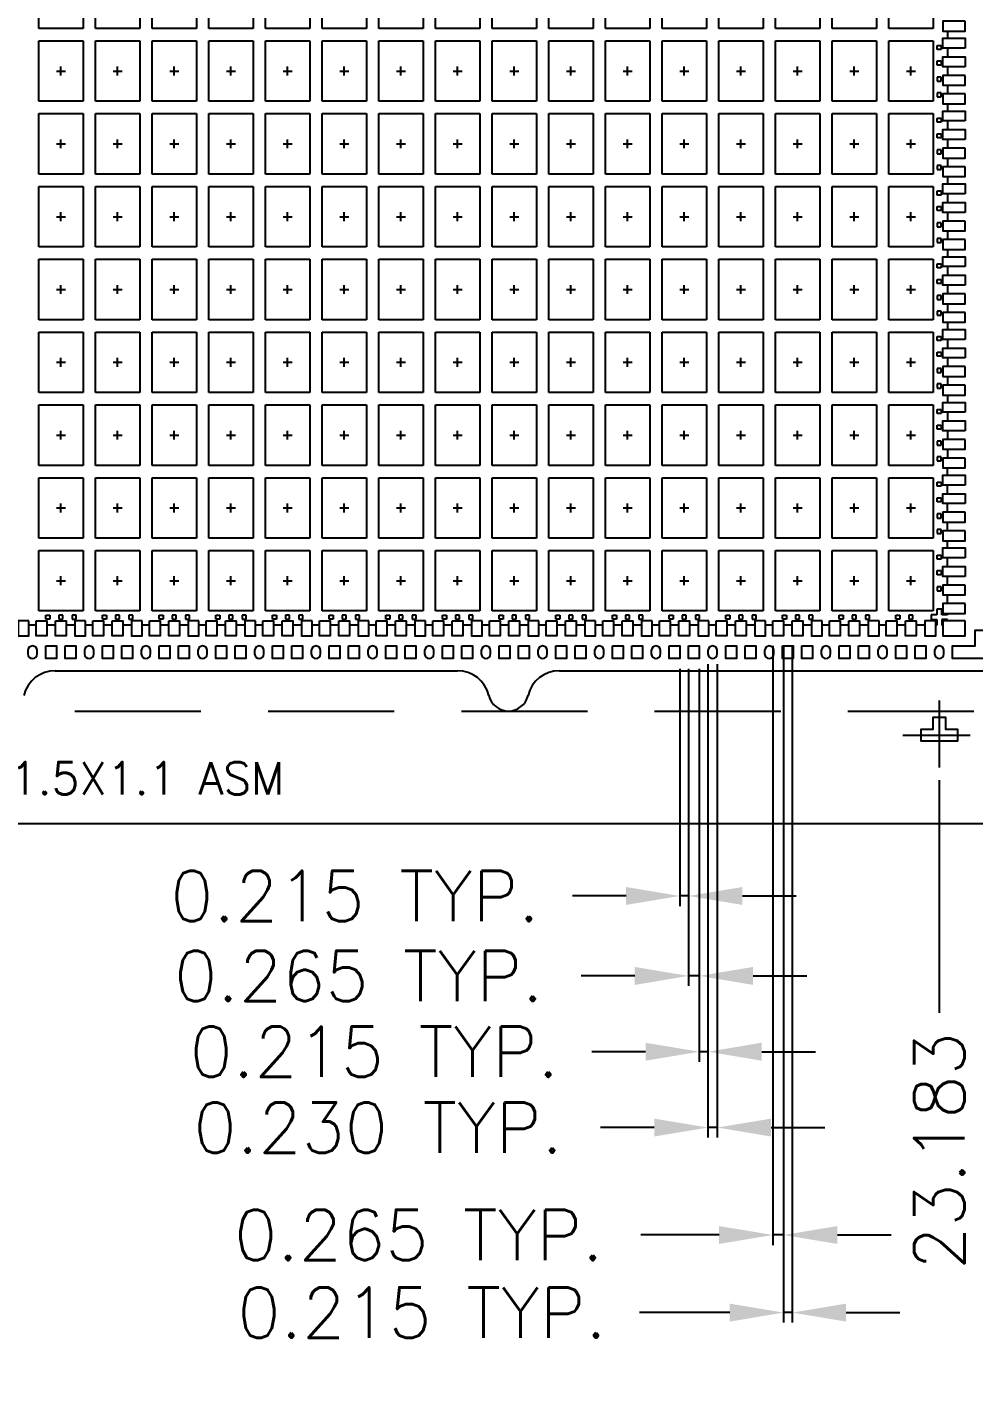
# Model space of a CAD drawing. Header units: millimetres. Extents: x 403.52 to 411.99, y 129.21 to 134.71.
# Drawn here: x 406.522 to 407.93, y 129.207 to 131.231 of the extents above; entities that cross this region are included whole.
import ezdxf

# ---------------------------------------------------------------- set-up
doc = ezdxf.new("R2010")
doc.units = ezdxf.units.MM
doc.header["$LTSCALE"] = 0.5
doc.header["$PDMODE"] = 98
doc.linetypes.add('CENTER', pattern=[50.8, 31.75, -6.35, 6.35, -6.35])
doc.linetypes.add('HIDDEN', pattern=[0.375, 0.25, -0.125])
for name, color, linetype in [('1', 7, 'Continuous'), ('1D', 4, 'Continuous'), ('BTM', 7, 'HIDDEN'), ('CEN', 2, 'CENTER'), ('DIM', 3, 'Continuous'), ('PKG', 1, 'CENTER')]:
    doc.layers.add(name, color=color, linetype=linetype)
doc.styles.add('ROMANS', font='romans.shx', dxfattribs={"bigfont": 'AllInOneBig.shx'})
doc.styles.add('SIMPLEX', font='simplex.shx', dxfattribs={"bigfont": 'AllInOneBig.shx'})
doc.dimstyles.new('Standard2', dxfattribs={"dimtxt": 0.075, "dimasz": 0.08, "dimexe": 0.015, "dimexo": 0.015, "dimgap": 0.027, "dimtad": 1, "dimdec": 3, "dimlfac": 16.666667, "dimrnd": 0.0005, "dimzin": 1, "dimtxsty": 'SIMPLEX', "dimcen": 0.1905, "dimclrd": 256, "dimclre": 256, "dimclrt": 256, "dimazin": 3, "dimtp": 0.03, "dimtm": 0.05, "dimtfac": 0.8, "dimtdec": 3, "dimtmove": 0, "dimatfit": 3, "dimfxl": 0.05, "dimtzin": 4, "dimlwd": -1, "dimlwe": -1})

# ---------------------------------------------------------------- blocks, each defined once
blk = doc.blocks.new('*D44')
at = {"layer": 'Defpoints', "color": 0, "ltscale": 0.1, "transparency": 16777216}
for p in [(406.488, 131.9238), (408.1138, 130.1958), (408.8868, 130.1615)]:
    blk.add_point(p, dxfattribs=at)
at = {"layer": 'DIM', "ltscale": 0.1, "transparency": 16777216}
for p, q in [((408.1288, 130.1958), (408.5668, 130.1958)), ((408.5668, 130.1958), (408.7268, 130.1615)), ((408.7268, 130.1615), (408.8868, 130.1615))]:
    blk.add_line(p, q, dxfattribs=at)
at = {"layer": 'DIM', "ltscale": 0.1, "transparency": 16777216, "insert": (409.0995, 130.1615), "char_height": 0.075, "attachment_point": 5, "style": 'SIMPLEX'}
blk.add_mtext('\\A1;28.800', dxfattribs=at)
blk = doc.blocks.new('*D45')
at = {"layer": 'Defpoints', "color": 0, "ltscale": 0.1, "transparency": 16777216}
for p in [(406.488, 131.9238), (408.2338, 130.1658), (408.8868, 129.958)]:
    blk.add_point(p, dxfattribs=at)
at = {"layer": 'DIM', "ltscale": 0.1, "transparency": 16777216}
for p, q in [((408.2488, 130.1658), (408.5668, 130.1658)), ((408.5668, 130.1658), (408.7268, 129.958)), ((408.7268, 129.958), (408.8868, 129.958))]:
    blk.add_line(p, q, dxfattribs=at)
at = {"layer": 'DIM', "ltscale": 0.1, "transparency": 16777216, "insert": (409.0995, 129.958), "char_height": 0.075, "attachment_point": 5, "style": 'SIMPLEX'}
blk.add_mtext('\\A1;29.300', dxfattribs=at)
blk = doc.blocks.new('*D46')
at = {"layer": 'Defpoints', "color": 0, "ltscale": 0.1, "transparency": 16777216}
for p in [(406.488, 131.9238), (408.1078, 130.0458), (408.8868, 129.8452)]:
    blk.add_point(p, dxfattribs=at)
at = {"layer": 'DIM', "ltscale": 0.1, "transparency": 16777216}
for p, q in [((408.1228, 130.0458), (408.5668, 130.0458)), ((408.5668, 130.0458), (408.7268, 129.8452)), ((408.7268, 129.8452), (408.8868, 129.8452))]:
    blk.add_line(p, q, dxfattribs=at)
at = {"layer": 'DIM', "ltscale": 0.1, "transparency": 16777216, "insert": (409.0924, 129.8452), "char_height": 0.075, "attachment_point": 5, "style": 'SIMPLEX'}
blk.add_mtext('\\A1;31.300', dxfattribs=at)
blk = doc.blocks.new('*D15')
at = {"layer": 'Defpoints', "color": 0, "ltscale": 0.1, "transparency": 16777216}
for p in [(406.488, 131.9238), (408.1138, 130.1958), (408.2263, 129.7649)]:
    blk.add_point(p, dxfattribs=at)
at = {"layer": 'DIM', "ltscale": 0.1, "transparency": 16777216}
for p, q in [((408.1138, 130.1808), (408.1138, 130.0358)), ((408.1138, 130.0358), (408.2263, 129.9249)), ((408.2263, 129.9249), (408.2263, 129.7649))]:
    blk.add_line(p, q, dxfattribs=at)
at = {"layer": 'DIM', "ltscale": 0.1, "transparency": 16777216, "insert": (408.2263, 129.5521), "char_height": 0.075, "attachment_point": 5, "rotation": 90, "style": 'SIMPLEX'}
blk.add_mtext('\\A1;27.097', dxfattribs=at)
blk = doc.blocks.new('*D67')
at = {"layer": 'Defpoints', "color": 0, "ltscale": 0.1, "transparency": 16777216}
for p in [(406.488, 131.9238), (408.0838, 131.2908), (408.0077, 129.7649)]:
    blk.add_point(p, dxfattribs=at)
at = {"layer": 'DIM', "ltscale": 0.1, "transparency": 16777216}
for p, q in [((408.0838, 131.2758), (408.0838, 130.0849)), ((408.0838, 130.0849), (408.0077, 129.9249)), ((408.0077, 129.9249), (408.0077, 129.7649))]:
    blk.add_line(p, q, dxfattribs=at)
at = {"layer": 'DIM', "ltscale": 0.1, "transparency": 16777216, "insert": (408.0077, 129.5521), "char_height": 0.075, "attachment_point": 5, "rotation": 90, "style": 'SIMPLEX'}
blk.add_mtext('\\A1;26.597', dxfattribs=at)
blk = doc.blocks.new('*D16')
at = {"layer": 'Defpoints', "color": 0, "ltscale": 0.1, "transparency": 16777216}
for p in [(407.6473, 130.3256), (407.6602, 130.3256), (407.6602, 129.319)]:
    blk.add_point(p, dxfattribs=at)
at = {"layer": 'DIM', "ltscale": 0.1, "transparency": 16777216}
for p, q in [((407.6473, 130.3106), (407.6473, 129.304)), ((407.6602, 130.3106), (407.6602, 129.304)), ((407.5673, 129.319), (407.433, 129.319)), ((407.6602, 129.319), (407.6473, 129.319)), ((407.7402, 129.319), (407.8202, 129.319))]:
    blk.add_line(p, q, dxfattribs=at)
for points in [[(407.5673, 129.3323), (407.5673, 129.3056), (407.6473, 129.319)], [(407.7402, 129.3323), (407.7402, 129.3056), (407.6602, 129.319)]]:
    blk.add_solid(points, dxfattribs=at)
at = {"layer": 'DIM', "ltscale": 0.1, "transparency": 16777216, "insert": (407.1095, 129.319), "char_height": 0.075, "attachment_point": 5, "style": 'SIMPLEX'}
blk.add_mtext('\\A1;0.215 TYP.', dxfattribs=at)
blk = doc.blocks.new('*D17')
at = {"layer": 'Defpoints', "color": 0, "ltscale": 0.1, "transparency": 16777216}
for p in [(407.6314, 130.3256), (407.6473, 130.3256), (407.6473, 129.4344)]:
    blk.add_point(p, dxfattribs=at)
at = {"layer": 'DIM', "ltscale": 0.1, "transparency": 16777216}
for p, q in [((407.6314, 130.3106), (407.6314, 129.4194)), ((407.6473, 130.3106), (407.6473, 129.4194)), ((407.5514, 129.4344), (407.4351, 129.4344)), ((407.6473, 129.4344), (407.6314, 129.4344)), ((407.7273, 129.4344), (407.8073, 129.4344))]:
    blk.add_line(p, q, dxfattribs=at)
for points in [[(407.5514, 129.4477), (407.5514, 129.4211), (407.6314, 129.4344)], [(407.7273, 129.4477), (407.7273, 129.4211), (407.6473, 129.4344)]]:
    blk.add_solid(points, dxfattribs=at)
at = {"layer": 'DIM', "ltscale": 0.1, "transparency": 16777216, "insert": (407.1046, 129.4344), "char_height": 0.075, "attachment_point": 5, "style": 'SIMPLEX'}
blk.add_mtext('\\A1;0.265 TYP.', dxfattribs=at)
blk = doc.blocks.new('*D76')
at = {"layer": 'Defpoints', "color": 0, "ltscale": 0.1, "transparency": 16777216}
for p in [(406.488, 131.9238), (408.1621, 130.3535), (408.8868, 130.3535)]:
    blk.add_point(p, dxfattribs=at)
at = {"layer": 'DIM', "ltscale": 0.1, "transparency": 16777216}
for p, q in [((408.1771, 130.3535), (408.5668, 130.3535)), ((408.5668, 130.3535), (408.7268, 130.3535)), ((408.7268, 130.3535), (408.8868, 130.3535))]:
    blk.add_line(p, q, dxfattribs=at)
at = {"layer": 'DIM', "ltscale": 0.1, "transparency": 16777216, "insert": (409.0924, 130.3535), "char_height": 0.075, "attachment_point": 5, "style": 'SIMPLEX'}
blk.add_mtext('\\A1;26.173', dxfattribs=at)
blk = doc.blocks.new('*D77')
at = {"layer": 'Defpoints', "color": 0, "ltscale": 0.1, "transparency": 16777216}
for p in [(406.488, 131.9238), (407.933, 130.1778), (408.8868, 130.0581)]:
    blk.add_point(p, dxfattribs=at)
at = {"layer": 'DIM', "ltscale": 0.1, "transparency": 16777216}
for p, q in [((407.948, 130.1778), (408.5668, 130.1778)), ((408.5668, 130.1778), (408.7268, 130.0581)), ((408.7268, 130.0581), (408.8868, 130.0581))]:
    blk.add_line(p, q, dxfattribs=at)
at = {"layer": 'DIM', "ltscale": 0.1, "transparency": 16777216, "insert": (409.0924, 130.0581), "char_height": 0.075, "attachment_point": 5, "style": 'SIMPLEX'}
blk.add_mtext('\\A1;29.100', dxfattribs=at)
blk = doc.blocks.new('*D78')
at = {"layer": 'Defpoints', "color": 0, "ltscale": 0.1, "transparency": 16777216}
for p in [(406.488, 131.9238), (408.108, 130.3017), (408.108, 129.7649)]:
    blk.add_point(p, dxfattribs=at)
at = {"layer": 'DIM', "ltscale": 0.1, "transparency": 16777216}
blk.add_line((408.108, 130.2867), (408.108, 129.7649), dxfattribs=at)
at = {"layer": 'DIM', "ltscale": 0.1, "transparency": 16777216, "insert": (408.108, 129.5521), "char_height": 0.075, "attachment_point": 5, "rotation": 90, "style": 'SIMPLEX'}
blk.add_mtext('\\A1;27.000', dxfattribs=at)
blk = doc.blocks.new('*D79')
at = {"layer": 'Defpoints', "color": 0, "ltscale": 0.1, "transparency": 16777216}
for p in [(406.488, 131.9238), (407.8789, 130.1261), (407.8789, 129.7649)]:
    blk.add_point(p, dxfattribs=at)
at = {"layer": 'DIM', "ltscale": 0.1, "transparency": 16777216}
blk.add_line((407.8789, 130.1111), (407.8789, 129.7649), dxfattribs=at)
at = {"layer": 'DIM', "ltscale": 0.1, "transparency": 16777216, "insert": (407.8789, 129.5593), "char_height": 0.075, "attachment_point": 5, "rotation": 90, "style": 'SIMPLEX'}
blk.add_mtext('\\A1;23.183', dxfattribs=at)
blk = doc.blocks.new('*D93')
at = {"layer": 'Defpoints', "color": 0, "ltscale": 0.1, "transparency": 16777216}
for p in [(407.5348, 130.2984), (407.5486, 130.2984), (407.5348, 129.5942)]:
    blk.add_point(p, dxfattribs=at)
at = {"layer": 'DIM', "ltscale": 0.1, "transparency": 16777216}
for p, q in [((407.5348, 130.2834), (407.5348, 129.5792)), ((407.5486, 130.2834), (407.5486, 129.5792)), ((407.4548, 129.5942), (407.3748, 129.5942)), ((407.5486, 129.5942), (407.5348, 129.5942)), ((407.6286, 129.5942), (407.7086, 129.5942))]:
    blk.add_line(p, q, dxfattribs=at)
for points in [[(407.4548, 129.6075), (407.4548, 129.5809), (407.5348, 129.5942)], [(407.6286, 129.6075), (407.6286, 129.5809), (407.5486, 129.5942)]]:
    blk.add_solid(points, dxfattribs=at)
at = {"layer": 'DIM', "ltscale": 0.1, "transparency": 16777216, "insert": (407.0443, 129.5942), "char_height": 0.075, "attachment_point": 5, "rotation": 360, "style": 'SIMPLEX'}
blk.add_mtext('\\A1;0.230 TYP.', dxfattribs=at)
blk = doc.blocks.new('*D94')
at = {"layer": 'Defpoints', "color": 0, "ltscale": 0.1, "transparency": 16777216}
for p in [(407.5348, 130.2984), (407.5219, 130.2918), (407.5219, 129.707)]:
    blk.add_point(p, dxfattribs=at)
at = {"layer": 'DIM', "ltscale": 0.1, "transparency": 16777216}
for p, q in [((407.5219, 130.2768), (407.5219, 129.692)), ((407.5348, 130.2834), (407.5348, 129.692)), ((407.4419, 129.707), (407.3619, 129.707)), ((407.5348, 129.707), (407.5219, 129.707)), ((407.6148, 129.707), (407.6948, 129.707))]:
    blk.add_line(p, q, dxfattribs=at)
for points in [[(407.4419, 129.7204), (407.4419, 129.6937), (407.5219, 129.707)], [(407.6148, 129.7204), (407.6148, 129.6937), (407.5348, 129.707)]]:
    blk.add_solid(points, dxfattribs=at)
at = {"layer": 'DIM', "ltscale": 0.1, "transparency": 16777216, "insert": (407.0385, 129.707), "char_height": 0.075, "attachment_point": 5, "rotation": 360, "style": 'SIMPLEX'}
blk.add_mtext('\\A1;0.215 TYP.', dxfattribs=at)
blk = doc.blocks.new('*D95')
at = {"layer": 'Defpoints', "color": 0, "ltscale": 0.1, "transparency": 16777216}
for p in [(407.506, 130.2918), (407.5219, 130.2918), (407.506, 129.8198)]:
    blk.add_point(p, dxfattribs=at)
at = {"layer": 'DIM', "ltscale": 0.1, "transparency": 16777216}
for p, q in [((407.506, 130.2768), (407.506, 129.8048)), ((407.5219, 130.2768), (407.5219, 129.8048)), ((407.426, 129.8198), (407.346, 129.8198)), ((407.5219, 129.8198), (407.506, 129.8198)), ((407.6019, 129.8198), (407.6819, 129.8198))]:
    blk.add_line(p, q, dxfattribs=at)
for points in [[(407.426, 129.8331), (407.426, 129.8064), (407.506, 129.8198)], [(407.6019, 129.8331), (407.6019, 129.8064), (407.5219, 129.8198)]]:
    blk.add_solid(points, dxfattribs=at)
at = {"layer": 'DIM', "ltscale": 0.1, "transparency": 16777216, "insert": (407.0155, 129.8198), "char_height": 0.075, "attachment_point": 5, "rotation": 360, "style": 'SIMPLEX'}
blk.add_mtext('\\A1;0.265 TYP.', dxfattribs=at)
blk = doc.blocks.new('*U146')
at = {"layer": 'CEN', "ltscale": 0.01}
for p, q in [((-0.0066, 0), (0.0066, 0)), ((0, -0.0066), (0, 0.0066))]:
    blk.add_line(p, q, dxfattribs=at)
at = {"layer": 'PKG', "ltscale": 0.01}
blk.add_lwpolyline([(-0.033, 0.045), (0.033, 0.045), (0.033, -0.045), (-0.033, -0.045)], close=True, dxfattribs=at)
blk = doc.blocks.new('*U147')
at = {"color": 0, "linetype": 'ByBlock', "lineweight": -2, "transparency": 16777216}
for p in [(1.4331, 0.8664), (1.5174, 0.8664), (1.6017, 0.8664), (1.686, 0.8664), (1.7703, 0.8664), (1.8546, 0.8664), (1.9389, 0.8664), (2.0232, 0.8664), (2.1075, 0.8664), (2.1918, 0.8664), (2.2761, 0.8664), (2.3604, 0.8664), (2.4447, 0.8664), (2.529, 0.8664), (2.6133, 0.8664), (2.6976, 0.8664), (1.4331, 0.7581), (1.5174, 0.7581), (1.6017, 0.7581), (1.686, 0.7581), (1.7703, 0.7581), (1.8546, 0.7581), (1.9389, 0.7581), (2.0232, 0.7581), (2.1075, 0.7581), (2.1918, 0.7581), (2.2761, 0.7581), (2.3604, 0.7581), (2.4447, 0.7581), (2.529, 0.7581), (2.6133, 0.7581), (2.6976, 0.7581), (1.4331, 0.6498), (1.5174, 0.6498), (1.6017, 0.6498), (1.686, 0.6498), (1.7703, 0.6498), (1.8546, 0.6498), (1.9389, 0.6498), (2.0232, 0.6498), (2.1075, 0.6498), (2.1918, 0.6498), (2.2761, 0.6498), (2.3604, 0.6498), (2.4447, 0.6498), (2.529, 0.6498), (2.6133, 0.6498), (2.6976, 0.6498), (1.4331, 0.5415), (1.5174, 0.5415), (1.6017, 0.5415), (1.686, 0.5415), (1.7703, 0.5415), (1.8546, 0.5415), (1.9389, 0.5415), (2.0232, 0.5415), (2.1075, 0.5415), (2.1918, 0.5415), (2.2761, 0.5415), (2.3604, 0.5415), (2.4447, 0.5415), (2.529, 0.5415), (2.6133, 0.5415), (2.6976, 0.5415), (1.4331, 0.4332), (1.5174, 0.4332), (1.6017, 0.4332), (1.686, 0.4332), (1.7703, 0.4332), (1.8546, 0.4332), (1.9389, 0.4332), (2.0232, 0.4332), (2.1075, 0.4332), (2.1918, 0.4332), (2.2761, 0.4332), (2.3604, 0.4332), (2.4447, 0.4332), (2.529, 0.4332), (2.6133, 0.4332), (2.6976, 0.4332), (1.4331, 0.3249), (1.5174, 0.3249), (1.6017, 0.3249), (1.686, 0.3249), (1.7703, 0.3249), (1.8546, 0.3249), (1.9389, 0.3249), (2.0232, 0.3249), (2.1075, 0.3249), (2.1918, 0.3249), (2.2761, 0.3249), (2.3604, 0.3249), (2.4447, 0.3249), (2.529, 0.3249), (2.6133, 0.3249), (2.6976, 0.3249), (1.4331, 0.2166), (1.5174, 0.2166), (1.6017, 0.2166), (1.686, 0.2166), (1.7703, 0.2166), (1.8546, 0.2166), (1.9389, 0.2166), (2.0232, 0.2166), (2.1075, 0.2166), (2.1918, 0.2166), (2.2761, 0.2166), (2.3604, 0.2166), (2.4447, 0.2166), (2.529, 0.2166), (2.6133, 0.2166), (2.6976, 0.2166), (1.4331, 0.1083), (1.5174, 0.1083), (1.6017, 0.1083), (1.686, 0.1083), (1.7703, 0.1083), (1.8546, 0.1083), (1.9389, 0.1083), (2.0232, 0.1083), (2.1075, 0.1083), (2.1918, 0.1083), (2.2761, 0.1083), (2.3604, 0.1083), (2.4447, 0.1083), (2.529, 0.1083), (2.6133, 0.1083), (2.6976, 0.1083), (1.4331, 0), (1.5174, 0), (1.6017, 0), (1.686, 0), (1.7703, 0), (1.8546, 0), (1.9389, 0), (2.0232, 0), (2.1075, 0), (2.1918, 0), (2.2761, 0), (2.3604, 0), (2.4447, 0), (2.529, 0), (2.6133, 0), (2.6976, 0)]:
    blk.add_blockref('*U146', p, dxfattribs=at)
blk = doc.blocks.new('*D151')
at = {"layer": 'Defpoints', "color": 0, "ltscale": 0.1, "transparency": 16777216}
for p in [(407.4931, 130.2918), (407.506, 130.2918), (407.4931, 129.9387)]:
    blk.add_point(p, dxfattribs=at)
at = {"layer": 'DIM', "ltscale": 0.1, "transparency": 16777216}
for p, q in [((407.4931, 130.2768), (407.4931, 129.9237)), ((407.506, 130.2768), (407.506, 129.9237)), ((407.4131, 129.9387), (407.3331, 129.9387)), ((407.506, 129.9387), (407.4931, 129.9387)), ((407.586, 129.9387), (407.666, 129.9387))]:
    blk.add_line(p, q, dxfattribs=at)
for points in [[(407.4131, 129.952), (407.4131, 129.9254), (407.4931, 129.9387)], [(407.586, 129.952), (407.586, 129.9254), (407.506, 129.9387)]]:
    blk.add_solid(points, dxfattribs=at)
at = {"layer": 'DIM', "ltscale": 0.1, "transparency": 16777216, "insert": (407.0097, 129.9387), "char_height": 0.075, "attachment_point": 5, "rotation": 360, "style": 'SIMPLEX'}
blk.add_mtext('\\A1;0.215 TYP.', dxfattribs=at)

msp = doc.modelspace()

# ---------------------------------------------------------------- linework, layer by layer
at = {"linetype": 'CENTER', "ltscale": 0.001}
for p, q in [((407.878942, 130.229579), (407.878942, 130.126058)), ((407.824846, 130.177818), (407.933037, 130.177818))]:
    msp.add_line(p, q, dxfattribs=at)
at = {"ltscale": 0.02}
for points in [[(407.917342, 131.239968), (407.884342, 131.239968), (407.884342, 131.225268), (407.917342, 131.225268)], [(407.917342, 131.199768), (407.884342, 131.199768), (407.884342, 131.214468), (407.917342, 131.214468)], [(407.917342, 131.172168), (407.884342, 131.172168), (407.884342, 131.186868), (407.917342, 131.186868)], [(407.917342, 131.159268), (407.884342, 131.159268), (407.884342, 131.144568), (407.917342, 131.144568)], [(407.917342, 131.131668), (407.884342, 131.131668), (407.884342, 131.116968), (407.917342, 131.116968)], [(407.917342, 131.091468), (407.884342, 131.091468), (407.884342, 131.106168), (407.917342, 131.106168)], [(407.917342, 131.063868), (407.884342, 131.063868), (407.884342, 131.078568), (407.917342, 131.078568)], [(407.917342, 131.050968), (407.884342, 131.050968), (407.884342, 131.036268), (407.917342, 131.036268)], [(407.917342, 131.023368), (407.884342, 131.023368), (407.884342, 131.008668), (407.917342, 131.008668)], [(407.917342, 130.983168), (407.884342, 130.983168), (407.884342, 130.997868), (407.917342, 130.997868)], [(407.917342, 130.955568), (407.884342, 130.955568), (407.884342, 130.970268), (407.917342, 130.970268)], [(407.917342, 130.942668), (407.884342, 130.942668), (407.884342, 130.927968), (407.917342, 130.927968)], [(407.917342, 130.915068), (407.884342, 130.915068), (407.884342, 130.900368), (407.917342, 130.900368)], [(407.917342, 130.874868), (407.884342, 130.874868), (407.884342, 130.889568), (407.917342, 130.889568)], [(407.917342, 130.847268), (407.884342, 130.847268), (407.884342, 130.861968), (407.917342, 130.861968)], [(407.917342, 130.834368), (407.884342, 130.834368), (407.884342, 130.819668), (407.917342, 130.819668)], [(407.917342, 130.806768), (407.884342, 130.806768), (407.884342, 130.792068), (407.917342, 130.792068)], [(407.917342, 130.766568), (407.884342, 130.766568), (407.884342, 130.781268), (407.917342, 130.781268)], [(407.917342, 130.738968), (407.884342, 130.738968), (407.884342, 130.753668), (407.917342, 130.753668)], [(407.917342, 130.726068), (407.884342, 130.726068), (407.884342, 130.711368), (407.917342, 130.711368)], [(407.917342, 130.698468), (407.884342, 130.698468), (407.884342, 130.683768), (407.917342, 130.683768)], [(407.917342, 130.658268), (407.884342, 130.658268), (407.884342, 130.672968), (407.917342, 130.672968)], [(407.917342, 130.630668), (407.884342, 130.630668), (407.884342, 130.645368), (407.917342, 130.645368)], [(407.917342, 130.617768), (407.884342, 130.617768), (407.884342, 130.603068), (407.917342, 130.603068)], [(407.917342, 130.590168), (407.884342, 130.590168), (407.884342, 130.575468), (407.917342, 130.575468)], [(407.917342, 130.549968), (407.884342, 130.549968), (407.884342, 130.564668), (407.917342, 130.564668)], [(407.917342, 130.522368), (407.884342, 130.522368), (407.884342, 130.537068), (407.917342, 130.537068)], [(407.917342, 130.509468), (407.884342, 130.509468), (407.884342, 130.494768), (407.917342, 130.494768)], [(407.917342, 130.481868), (407.884342, 130.481868), (407.884342, 130.467168), (407.917342, 130.467168)], [(407.917342, 130.441668), (407.884342, 130.441668), (407.884342, 130.456368), (407.917342, 130.456368)], [(407.917342, 130.414068), (407.884342, 130.414068), (407.884342, 130.428768), (407.917342, 130.428768)], [(407.917342, 130.401168), (407.884342, 130.401168), (407.884342, 130.386468), (407.917342, 130.386468)], [(407.917342, 130.373568), (407.884342, 130.373568), (407.884342, 130.358868), (407.917342, 130.358868)], [(406.524742, 130.348068), (406.508842, 130.348068), (406.508842, 130.325568), (406.524742, 130.325568)], [(406.535542, 130.348068), (406.551442, 130.348068), (406.551442, 130.325568), (406.535542, 130.325568)], [(406.564342, 130.348068), (406.580242, 130.348068), (406.580242, 130.325568), (406.564342, 130.325568)], [(406.609042, 130.348068), (406.593142, 130.348068), (406.593142, 130.325568), (406.609042, 130.325568)], [(406.619842, 130.348068), (406.635742, 130.348068), (406.635742, 130.325568), (406.619842, 130.325568)], [(406.648642, 130.348068), (406.664542, 130.348068), (406.664542, 130.325568), (406.648642, 130.325568)], [(406.693342, 130.348068), (406.677442, 130.348068), (406.677442, 130.325568), (406.693342, 130.325568)], [(406.704142, 130.348068), (406.720042, 130.348068), (406.720042, 130.325568), (406.704142, 130.325568)], [(406.732942, 130.348068), (406.748842, 130.348068), (406.748842, 130.325568), (406.732942, 130.325568)], [(406.777642, 130.348068), (406.761742, 130.348068), (406.761742, 130.325568), (406.777642, 130.325568)], [(406.788442, 130.348068), (406.804342, 130.348068), (406.804342, 130.325568), (406.788442, 130.325568)], [(406.817242, 130.348068), (406.833142, 130.348068), (406.833142, 130.325568), (406.817242, 130.325568)], [(406.861942, 130.348068), (406.846042, 130.348068), (406.846042, 130.325568), (406.861942, 130.325568)], [(406.872742, 130.348068), (406.888642, 130.348068), (406.888642, 130.325568), (406.872742, 130.325568)], [(406.901542, 130.348068), (406.917442, 130.348068), (406.917442, 130.325568), (406.901542, 130.325568)], [(406.946242, 130.348068), (406.930342, 130.348068), (406.930342, 130.325568), (406.946242, 130.325568)], [(406.957042, 130.348068), (406.972942, 130.348068), (406.972942, 130.325568), (406.957042, 130.325568)], [(406.985842, 130.348068), (407.001742, 130.348068), (407.001742, 130.325568), (406.985842, 130.325568)], [(407.030542, 130.348068), (407.014642, 130.348068), (407.014642, 130.325568), (407.030542, 130.325568)], [(407.041342, 130.348068), (407.057242, 130.348068), (407.057242, 130.325568), (407.041342, 130.325568)], [(407.070142, 130.348068), (407.086042, 130.348068), (407.086042, 130.325568), (407.070142, 130.325568)], [(407.114842, 130.348068), (407.098942, 130.348068), (407.098942, 130.325568), (407.114842, 130.325568)], [(407.125642, 130.348068), (407.141542, 130.348068), (407.141542, 130.325568), (407.125642, 130.325568)], [(407.154442, 130.348068), (407.170342, 130.348068), (407.170342, 130.325568), (407.154442, 130.325568)], [(407.199142, 130.348068), (407.183242, 130.348068), (407.183242, 130.325568), (407.199142, 130.325568)], [(407.209942, 130.348068), (407.225842, 130.348068), (407.225842, 130.325568), (407.209942, 130.325568)], [(407.238742, 130.348068), (407.254642, 130.348068), (407.254642, 130.325568), (407.238742, 130.325568)], [(407.283442, 130.348068), (407.267542, 130.348068), (407.267542, 130.325568), (407.283442, 130.325568)], [(407.294242, 130.348068), (407.310142, 130.348068), (407.310142, 130.325568), (407.294242, 130.325568)], [(407.323042, 130.348068), (407.338942, 130.348068), (407.338942, 130.325568), (407.323042, 130.325568)], [(407.367742, 130.348068), (407.351842, 130.348068), (407.351842, 130.325568), (407.367742, 130.325568)], [(407.378542, 130.348068), (407.394442, 130.348068), (407.394442, 130.325568), (407.378542, 130.325568)], [(407.407342, 130.348068), (407.423242, 130.348068), (407.423242, 130.325568), (407.407342, 130.325568)], [(407.452042, 130.348068), (407.436142, 130.348068), (407.436142, 130.325568), (407.452042, 130.325568)], [(407.462842, 130.348068), (407.478742, 130.348068), (407.478742, 130.325568), (407.462842, 130.325568)], [(407.491642, 130.348068), (407.507542, 130.348068), (407.507542, 130.325568), (407.491642, 130.325568)], [(407.536342, 130.348068), (407.520442, 130.348068), (407.520442, 130.325568), (407.536342, 130.325568)], [(407.547142, 130.348068), (407.563042, 130.348068), (407.563042, 130.325568), (407.547142, 130.325568)], [(407.575942, 130.348068), (407.591842, 130.348068), (407.591842, 130.325568), (407.575942, 130.325568)], [(407.620642, 130.348068), (407.604742, 130.348068), (407.604742, 130.325568), (407.620642, 130.325568)], [(407.631442, 130.348068), (407.647342, 130.348068), (407.647342, 130.325568), (407.631442, 130.325568)], [(407.660242, 130.348068), (407.676142, 130.348068), (407.676142, 130.325568), (407.660242, 130.325568)], [(407.704942, 130.348068), (407.689042, 130.348068), (407.689042, 130.325568), (407.704942, 130.325568)], [(407.715742, 130.348068), (407.731642, 130.348068), (407.731642, 130.325568), (407.715742, 130.325568)], [(407.744542, 130.348068), (407.760442, 130.348068), (407.760442, 130.325568), (407.744542, 130.325568)], [(407.789242, 130.348068), (407.773342, 130.348068), (407.773342, 130.325568), (407.789242, 130.325568)], [(407.800042, 130.348068), (407.815942, 130.348068), (407.815942, 130.325568), (407.800042, 130.325568)], [(407.828842, 130.348068), (407.844742, 130.348068), (407.844742, 130.325568), (407.828842, 130.325568)], [(407.873542, 130.348068), (407.857642, 130.348068), (407.857642, 130.325568), (407.873542, 130.325568)], [(407.917342, 130.348068), (407.884342, 130.348068), (407.884342, 130.325568), (407.917342, 130.325568)], [(407.951167, 130.291818), (407.898742, 130.291818), (407.898742, 130.310568), (407.932342, 130.310568), (407.932342, 130.334268), (407.969992, 130.334268), (407.969992, 130.310568), (407.951167, 130.310568)], [(406.549942, 130.310568), (406.565842, 130.310568), (406.565842, 130.291818), (406.549942, 130.291818)], [(406.578742, 130.310568), (406.594642, 130.310568), (406.594642, 130.291818), (406.578742, 130.291818)], [(406.634242, 130.310568), (406.650142, 130.310568), (406.650142, 130.291818), (406.634242, 130.291818)], [(406.663042, 130.310568), (406.678942, 130.310568), (406.678942, 130.291818), (406.663042, 130.291818)], [(406.718542, 130.310568), (406.734442, 130.310568), (406.734442, 130.291818), (406.718542, 130.291818)], [(406.747342, 130.310568), (406.763242, 130.310568), (406.763242, 130.291818), (406.747342, 130.291818)], [(406.802842, 130.310568), (406.818742, 130.310568), (406.818742, 130.291818), (406.802842, 130.291818)], [(406.831642, 130.310568), (406.847542, 130.310568), (406.847542, 130.291818), (406.831642, 130.291818)], [(406.887142, 130.310568), (406.903042, 130.310568), (406.903042, 130.291818), (406.887142, 130.291818)], [(406.915942, 130.310568), (406.931842, 130.310568), (406.931842, 130.291818), (406.915942, 130.291818)], [(406.971442, 130.310568), (406.987342, 130.310568), (406.987342, 130.291818), (406.971442, 130.291818)], [(407.000242, 130.310568), (407.016142, 130.310568), (407.016142, 130.291818), (407.000242, 130.291818)], [(407.055742, 130.310568), (407.071642, 130.310568), (407.071642, 130.291818), (407.055742, 130.291818)], [(407.084542, 130.310568), (407.100442, 130.310568), (407.100442, 130.291818), (407.084542, 130.291818)], [(407.140042, 130.310568), (407.155942, 130.310568), (407.155942, 130.291818), (407.140042, 130.291818)], [(407.168842, 130.310568), (407.184742, 130.310568), (407.184742, 130.291818), (407.168842, 130.291818)], [(407.224342, 130.310568), (407.240242, 130.310568), (407.240242, 130.291818), (407.224342, 130.291818)], [(407.253142, 130.310568), (407.269042, 130.310568), (407.269042, 130.291818), (407.253142, 130.291818)], [(407.308642, 130.310568), (407.324542, 130.310568), (407.324542, 130.291818), (407.308642, 130.291818)], [(407.337442, 130.310568), (407.353342, 130.310568), (407.353342, 130.291818), (407.337442, 130.291818)], [(407.392942, 130.310568), (407.408842, 130.310568), (407.408842, 130.291818), (407.392942, 130.291818)], [(407.421742, 130.310568), (407.437642, 130.310568), (407.437642, 130.291818), (407.421742, 130.291818)], [(407.477242, 130.310568), (407.493142, 130.310568), (407.493142, 130.291818), (407.477242, 130.291818)], [(407.506042, 130.310568), (407.521942, 130.310568), (407.521942, 130.291818), (407.506042, 130.291818)], [(407.561542, 130.310568), (407.577442, 130.310568), (407.577442, 130.291818), (407.561542, 130.291818)], [(407.590342, 130.310568), (407.606242, 130.310568), (407.606242, 130.291818), (407.590342, 130.291818)], [(407.645842, 130.310568), (407.661742, 130.310568), (407.661742, 130.291818), (407.645842, 130.291818)], [(407.674642, 130.310568), (407.690542, 130.310568), (407.690542, 130.291818), (407.674642, 130.291818)], [(407.730142, 130.310568), (407.746042, 130.310568), (407.746042, 130.291818), (407.730142, 130.291818)], [(407.758942, 130.310568), (407.774842, 130.310568), (407.774842, 130.291818), (407.758942, 130.291818)], [(407.814442, 130.310568), (407.830342, 130.310568), (407.830342, 130.291818), (407.814442, 130.291818)], [(407.843242, 130.310568), (407.859142, 130.310568), (407.859142, 130.291818), (407.843242, 130.291818)]]:
    msp.add_lwpolyline(points, close=True, dxfattribs=at)
for points in [[(406.530142, 130.310568), (406.530142, 130.310568, 0.41421356), (406.523242, 130.303668), (406.523242, 130.298718, 0.41421356), (406.530142, 130.291818), (406.530142, 130.291818, 0.41421356), (406.537042, 130.298718), (406.537042, 130.303668, 0.41421356)], [(406.614442, 130.310568), (406.614442, 130.310568, 0.41421356), (406.607542, 130.303668), (406.607542, 130.298718, 0.41421356), (406.614442, 130.291818), (406.614442, 130.291818, 0.41421356), (406.621342, 130.298718), (406.621342, 130.303668, 0.41421356)], [(406.698742, 130.310568), (406.698742, 130.310568, 0.41421356), (406.691842, 130.303668), (406.691842, 130.298718, 0.41421356), (406.698742, 130.291818), (406.698742, 130.291818, 0.41421356), (406.705642, 130.298718), (406.705642, 130.303668, 0.41421356)], [(406.783042, 130.310568), (406.783042, 130.310568, 0.41421356), (406.776142, 130.303668), (406.776142, 130.298718, 0.41421356), (406.783042, 130.291818), (406.783042, 130.291818, 0.41421356), (406.789942, 130.298718), (406.789942, 130.303668, 0.41421356)], [(406.867342, 130.310568), (406.867342, 130.310568, 0.41421356), (406.860442, 130.303668), (406.860442, 130.298718, 0.41421356), (406.867342, 130.291818), (406.867342, 130.291818, 0.41421356), (406.874242, 130.298718), (406.874242, 130.303668, 0.41421356)], [(406.951642, 130.310568), (406.951642, 130.310568, 0.41421356), (406.944742, 130.303668), (406.944742, 130.298718, 0.41421356), (406.951642, 130.291818), (406.951642, 130.291818, 0.41421356), (406.958542, 130.298718), (406.958542, 130.303668, 0.41421356)], [(407.035942, 130.310568), (407.035942, 130.310568, 0.41421356), (407.029042, 130.303668), (407.029042, 130.298718, 0.41421356), (407.035942, 130.291818), (407.035942, 130.291818, 0.41421356), (407.042842, 130.298718), (407.042842, 130.303668, 0.41421356)], [(407.120242, 130.310568), (407.120242, 130.310568, 0.41421356), (407.113342, 130.303668), (407.113342, 130.298718, 0.41421356), (407.120242, 130.291818), (407.120242, 130.291818, 0.41421356), (407.127142, 130.298718), (407.127142, 130.303668, 0.41421356)], [(407.204542, 130.310568), (407.204542, 130.310568, 0.41421356), (407.197642, 130.303668), (407.197642, 130.298718, 0.41421356), (407.204542, 130.291818), (407.204542, 130.291818, 0.41421356), (407.211442, 130.298718), (407.211442, 130.303668, 0.41421356)], [(407.288842, 130.310568), (407.288842, 130.310568, 0.41421356), (407.281942, 130.303668), (407.281942, 130.298718, 0.41421356), (407.288842, 130.291818), (407.288842, 130.291818, 0.41421356), (407.295742, 130.298718), (407.295742, 130.303668, 0.41421356)], [(407.373142, 130.310568), (407.373142, 130.310568, 0.41421356), (407.366242, 130.303668), (407.366242, 130.298718, 0.41421356), (407.373142, 130.291818), (407.373142, 130.291818, 0.41421356), (407.380042, 130.298718), (407.380042, 130.303668, 0.41421356)], [(407.457442, 130.310568), (407.457442, 130.310568, 0.41421356), (407.450542, 130.303668), (407.450542, 130.298718, 0.41421356), (407.457442, 130.291818), (407.457442, 130.291818, 0.41421356), (407.464342, 130.298718), (407.464342, 130.303668, 0.41421356)], [(407.541742, 130.310568), (407.541742, 130.310568, 0.41421356), (407.534842, 130.303668), (407.534842, 130.298718, 0.41421356), (407.541742, 130.291818), (407.541742, 130.291818, 0.41421356), (407.548642, 130.298718), (407.548642, 130.303668, 0.41421356)], [(407.626042, 130.310568), (407.626042, 130.310568, 0.41421356), (407.619142, 130.303668), (407.619142, 130.298718, 0.41421356), (407.626042, 130.291818), (407.626042, 130.291818, 0.41421356), (407.632942, 130.298718), (407.632942, 130.303668, 0.41421356)], [(407.710342, 130.310568), (407.710342, 130.310568, 0.41421356), (407.703442, 130.303668), (407.703442, 130.298718, 0.41421356), (407.710342, 130.291818), (407.710342, 130.291818, 0.41421356), (407.717242, 130.298718), (407.717242, 130.303668, 0.41421356)], [(407.794642, 130.310568), (407.794642, 130.310568, 0.41421356), (407.787742, 130.303668), (407.787742, 130.298718, 0.41421356), (407.794642, 130.291818), (407.794642, 130.291818, 0.41421356), (407.801542, 130.298718), (407.801542, 130.303668, 0.41421356)], [(407.878942, 130.310568), (407.878942, 130.310568, 0.41421356), (407.872042, 130.303668), (407.872042, 130.298718, 0.41421356), (407.878942, 130.291818), (407.878942, 130.291818, 0.41421356), (407.885842, 130.298718), (407.885842, 130.303668, 0.41421356)]]:
    msp.add_lwpolyline(points, format="xyb", close=True, dxfattribs=at)
at = {"color": 6, "ltscale": 0.05}
msp.add_lwpolyline([(407.869942, 130.168826), (407.869942, 130.168826), (407.851942, 130.168826), (407.851942, 130.186826), (407.869942, 130.186826), (407.869942, 130.204826), (407.887942, 130.204826), (407.887942, 130.186826), (407.905942, 130.186826), (407.905942, 130.168826), (407.887942, 130.168826), (407.887942, 130.168826), (407.869942, 130.168826)], dxfattribs=at)
at = {"layer": '1'}
msp.add_line((408.107812, 130.045818), (404.867992, 130.045818), dxfattribs=at)
at = {"layer": '1D', "linetype": 'CENTER'}
for p, q in [((406.563886, 130.273818), (407.162097, 130.273818)), ((407.313886, 130.273818), (408.017992, 130.273818))]:
    msp.add_line(p, q, dxfattribs=at)
at = {"layer": '1D', "color": 2, "linetype": 'HIDDEN', "ltscale": 1.5}
msp.add_line((404.867992, 130.213818), (408.233812, 130.213818), dxfattribs=at)
at = {"layer": '1D'}
for centre, radius, start, end in [((406.563886, 130.225818), 0.048, 90, 166.657636), ((407.162097, 130.225818), 0.048, 13.342364, 90), ((407.313886, 130.225818), 0.048, 90, 166.657636), ((407.237992, 130.243818), 0.03, 193.342364, 346.657636)]:
    msp.add_arc(centre, radius, start, end, dxfattribs=at)
at = {"layer": 'BTM', "ltscale": 0.02}
for p, q in [((407.890942, 131.225268), (407.890942, 131.214468)), ((407.890942, 131.199768), (407.890942, 131.186868)), ((407.890942, 131.172168), (407.890942, 131.159268)), ((407.890942, 131.144568), (407.890942, 131.131668)), ((407.890942, 131.116968), (407.890942, 131.106168)), ((407.890942, 131.091468), (407.890942, 131.078568)), ((407.890942, 131.063868), (407.890942, 131.050968)), ((407.890942, 131.036268), (407.890942, 131.023368)), ((407.890942, 131.008668), (407.890942, 130.997868)), ((407.890942, 130.983168), (407.890942, 130.970268)), ((407.890942, 130.955568), (407.890942, 130.942668)), ((407.890942, 130.927968), (407.890942, 130.915068)), ((407.890942, 130.900368), (407.890942, 130.889568)), ((407.890942, 130.874868), (407.890942, 130.861968)), ((407.890942, 130.847268), (407.890942, 130.834368)), ((407.890942, 130.819668), (407.890942, 130.806768)), ((407.890942, 130.792068), (407.890942, 130.781268)), ((407.890942, 130.766568), (407.890942, 130.753668)), ((407.890942, 130.738968), (407.890942, 130.726068)), ((407.890942, 130.711368), (407.890942, 130.698468)), ((407.890942, 130.683768), (407.890942, 130.672968)), ((407.890942, 130.658268), (407.890942, 130.645368)), ((407.890942, 130.630668), (407.890942, 130.617768)), ((407.890942, 130.603068), (407.890942, 130.590168)), ((407.890942, 130.564668), (407.890942, 130.575468)), ((407.890942, 130.537068), (407.890942, 130.549968)), ((407.890942, 130.509468), (407.890942, 130.522368)), ((407.890942, 130.481868), (407.890942, 130.494768)), ((407.890942, 130.456368), (407.890942, 130.467168)), ((407.890942, 130.428768), (407.890942, 130.441668)), ((407.890942, 130.401168), (407.890942, 130.414068)), ((407.890942, 130.373568), (407.890942, 130.386468)), ((406.535542, 130.341468), (406.524742, 130.341468)), ((406.564342, 130.341468), (406.551442, 130.341468)), ((406.593142, 130.341468), (406.580242, 130.341468)), ((406.619842, 130.341468), (406.609042, 130.341468)), ((406.648642, 130.341468), (406.635742, 130.341468)), ((406.677442, 130.341468), (406.664542, 130.341468)), ((406.704142, 130.341468), (406.693342, 130.341468)), ((406.732942, 130.341468), (406.720042, 130.341468)), ((406.761742, 130.341468), (406.748842, 130.341468)), ((406.788442, 130.341468), (406.777642, 130.341468)), ((406.817242, 130.341468), (406.804342, 130.341468)), ((406.846042, 130.341468), (406.833142, 130.341468)), ((406.872742, 130.341468), (406.861942, 130.341468)), ((406.901542, 130.341468), (406.888642, 130.341468)), ((406.930342, 130.341468), (406.917442, 130.341468)), ((406.957042, 130.341468), (406.946242, 130.341468)), ((406.985842, 130.341468), (406.972942, 130.341468)), ((407.014642, 130.341468), (407.001742, 130.341468)), ((407.041342, 130.341468), (407.030542, 130.341468)), ((407.070142, 130.341468), (407.057242, 130.341468)), ((407.098942, 130.341468), (407.086042, 130.341468)), ((407.125642, 130.341468), (407.114842, 130.341468)), ((407.154442, 130.341468), (407.141542, 130.341468)), ((407.183242, 130.341468), (407.170342, 130.341468)), ((407.209942, 130.341468), (407.199142, 130.341468)), ((407.238742, 130.341468), (407.225842, 130.341468)), ((407.267542, 130.341468), (407.254642, 130.341468)), ((407.294242, 130.341468), (407.283442, 130.341468)), ((407.323042, 130.341468), (407.310142, 130.341468)), ((407.351842, 130.341468), (407.338942, 130.341468)), ((407.378542, 130.341468), (407.367742, 130.341468)), ((407.407342, 130.341468), (407.394442, 130.341468)), ((407.436142, 130.341468), (407.423242, 130.341468)), ((407.462842, 130.341468), (407.452042, 130.341468)), ((407.491642, 130.341468), (407.478742, 130.341468)), ((407.520442, 130.341468), (407.507542, 130.341468)), ((407.547142, 130.341468), (407.536342, 130.341468)), ((407.575942, 130.341468), (407.563042, 130.341468)), ((407.604742, 130.341468), (407.591842, 130.341468)), ((407.631442, 130.341468), (407.620642, 130.341468)), ((407.660242, 130.341468), (407.647342, 130.341468)), ((407.689042, 130.341468), (407.676142, 130.341468)), ((407.715742, 130.341468), (407.704942, 130.341468)), ((407.744542, 130.341468), (407.731642, 130.341468)), ((407.773342, 130.341468), (407.760442, 130.341468)), ((407.800042, 130.341468), (407.789242, 130.341468)), ((407.828842, 130.341468), (407.815942, 130.341468)), ((407.857642, 130.341468), (407.844742, 130.341468))]:
    msp.add_line(p, q, dxfattribs=at)
for points in [[(407.881942, 131.197968), (407.875942, 131.197968), (407.875942, 131.203968), (407.881942, 131.203968)], [(407.881942, 131.174718), (407.875942, 131.174718), (407.875942, 131.180718), (407.881942, 131.180718)], [(407.881942, 131.156718), (407.875942, 131.156718), (407.875942, 131.150718), (407.881942, 131.150718)], [(407.881942, 131.133468), (407.875942, 131.133468), (407.875942, 131.127468), (407.881942, 131.127468)], [(407.881942, 131.089668), (407.875942, 131.089668), (407.875942, 131.095668), (407.881942, 131.095668)], [(407.881942, 131.066418), (407.875942, 131.066418), (407.875942, 131.072418), (407.881942, 131.072418)], [(407.881942, 131.048418), (407.875942, 131.048418), (407.875942, 131.042418), (407.881942, 131.042418)], [(407.881942, 131.025168), (407.875942, 131.025168), (407.875942, 131.019168), (407.881942, 131.019168)], [(407.881942, 130.981368), (407.875942, 130.981368), (407.875942, 130.987368), (407.881942, 130.987368)], [(407.881942, 130.958118), (407.875942, 130.958118), (407.875942, 130.964118), (407.881942, 130.964118)], [(407.881942, 130.940118), (407.875942, 130.940118), (407.875942, 130.934118), (407.881942, 130.934118)], [(407.881942, 130.916868), (407.875942, 130.916868), (407.875942, 130.910868), (407.881942, 130.910868)], [(407.881942, 130.873068), (407.875942, 130.873068), (407.875942, 130.879068), (407.881942, 130.879068)], [(407.881942, 130.849818), (407.875942, 130.849818), (407.875942, 130.855818), (407.881942, 130.855818)], [(407.881942, 130.831818), (407.875942, 130.831818), (407.875942, 130.825818), (407.881942, 130.825818)], [(407.881942, 130.808568), (407.875942, 130.808568), (407.875942, 130.802568), (407.881942, 130.802568)], [(407.881942, 130.764768), (407.875942, 130.764768), (407.875942, 130.770768), (407.881942, 130.770768)], [(407.881942, 130.741518), (407.875942, 130.741518), (407.875942, 130.747518), (407.881942, 130.747518)], [(407.881942, 130.723518), (407.875942, 130.723518), (407.875942, 130.717518), (407.881942, 130.717518)], [(407.881942, 130.700268), (407.875942, 130.700268), (407.875942, 130.694268), (407.881942, 130.694268)], [(407.881942, 130.656468), (407.875942, 130.656468), (407.875942, 130.662468), (407.881942, 130.662468)], [(407.881942, 130.633218), (407.875942, 130.633218), (407.875942, 130.639218), (407.881942, 130.639218)], [(407.881942, 130.615218), (407.875942, 130.615218), (407.875942, 130.609218), (407.881942, 130.609218)], [(407.881942, 130.591968), (407.875942, 130.591968), (407.875942, 130.585968), (407.881942, 130.585968)], [(407.881942, 130.548168), (407.875942, 130.548168), (407.875942, 130.554168), (407.881942, 130.554168)], [(407.881942, 130.524918), (407.875942, 130.524918), (407.875942, 130.530918), (407.881942, 130.530918)], [(407.881942, 130.506918), (407.875942, 130.506918), (407.875942, 130.500918), (407.881942, 130.500918)], [(407.881942, 130.483668), (407.875942, 130.483668), (407.875942, 130.477668), (407.881942, 130.477668)], [(407.881942, 130.439868), (407.875942, 130.439868), (407.875942, 130.445868), (407.881942, 130.445868)], [(407.881942, 130.416618), (407.875942, 130.416618), (407.875942, 130.422618), (407.881942, 130.422618)], [(407.881942, 130.398618), (407.875942, 130.398618), (407.875942, 130.392618), (407.881942, 130.392618)], [(406.549792, 130.356468), (406.555792, 130.356468), (406.555792, 130.350468), (406.549792, 130.350468)], [(406.575292, 130.356468), (406.569292, 130.356468), (406.569292, 130.350468), (406.575292, 130.350468)], [(406.594792, 130.356468), (406.588792, 130.356468), (406.588792, 130.350468), (406.594792, 130.350468)], [(406.634092, 130.356468), (406.640092, 130.356468), (406.640092, 130.350468), (406.634092, 130.350468)], [(406.659592, 130.356468), (406.653592, 130.356468), (406.653592, 130.350468), (406.659592, 130.350468)], [(406.679092, 130.356468), (406.673092, 130.356468), (406.673092, 130.350468), (406.679092, 130.350468)], [(406.718392, 130.356468), (406.724392, 130.356468), (406.724392, 130.350468), (406.718392, 130.350468)], [(406.743892, 130.356468), (406.737892, 130.356468), (406.737892, 130.350468), (406.743892, 130.350468)], [(406.763392, 130.356468), (406.757392, 130.356468), (406.757392, 130.350468), (406.763392, 130.350468)], [(406.802692, 130.356468), (406.808692, 130.356468), (406.808692, 130.350468), (406.802692, 130.350468)], [(406.828192, 130.356468), (406.822192, 130.356468), (406.822192, 130.350468), (406.828192, 130.350468)], [(406.847692, 130.356468), (406.841692, 130.356468), (406.841692, 130.350468), (406.847692, 130.350468)], [(406.886992, 130.356468), (406.892992, 130.356468), (406.892992, 130.350468), (406.886992, 130.350468)], [(406.912492, 130.356468), (406.906492, 130.356468), (406.906492, 130.350468), (406.912492, 130.350468)], [(406.931992, 130.356468), (406.925992, 130.356468), (406.925992, 130.350468), (406.931992, 130.350468)], [(406.971292, 130.356468), (406.977292, 130.356468), (406.977292, 130.350468), (406.971292, 130.350468)], [(406.996792, 130.356468), (406.990792, 130.356468), (406.990792, 130.350468), (406.996792, 130.350468)], [(407.016292, 130.356468), (407.010292, 130.356468), (407.010292, 130.350468), (407.016292, 130.350468)], [(407.055592, 130.356468), (407.061592, 130.356468), (407.061592, 130.350468), (407.055592, 130.350468)], [(407.081092, 130.356468), (407.075092, 130.356468), (407.075092, 130.350468), (407.081092, 130.350468)], [(407.100592, 130.356468), (407.094592, 130.356468), (407.094592, 130.350468), (407.100592, 130.350468)], [(407.139892, 130.356468), (407.145892, 130.356468), (407.145892, 130.350468), (407.139892, 130.350468)], [(407.165392, 130.356468), (407.159392, 130.356468), (407.159392, 130.350468), (407.165392, 130.350468)], [(407.184892, 130.356468), (407.178892, 130.356468), (407.178892, 130.350468), (407.184892, 130.350468)], [(407.224192, 130.356468), (407.230192, 130.356468), (407.230192, 130.350468), (407.224192, 130.350468)], [(407.249692, 130.356468), (407.243692, 130.356468), (407.243692, 130.350468), (407.249692, 130.350468)], [(407.269192, 130.356468), (407.263192, 130.356468), (407.263192, 130.350468), (407.269192, 130.350468)], [(407.308492, 130.356468), (407.314492, 130.356468), (407.314492, 130.350468), (407.308492, 130.350468)], [(407.333992, 130.356468), (407.327992, 130.356468), (407.327992, 130.350468), (407.333992, 130.350468)], [(407.353492, 130.356468), (407.347492, 130.356468), (407.347492, 130.350468), (407.353492, 130.350468)], [(407.392792, 130.356468), (407.398792, 130.356468), (407.398792, 130.350468), (407.392792, 130.350468)], [(407.418292, 130.356468), (407.412292, 130.356468), (407.412292, 130.350468), (407.418292, 130.350468)], [(407.437792, 130.356468), (407.431792, 130.356468), (407.431792, 130.350468), (407.437792, 130.350468)], [(407.477092, 130.356468), (407.483092, 130.356468), (407.483092, 130.350468), (407.477092, 130.350468)], [(407.502592, 130.356468), (407.496592, 130.356468), (407.496592, 130.350468), (407.502592, 130.350468)], [(407.522092, 130.356468), (407.516092, 130.356468), (407.516092, 130.350468), (407.522092, 130.350468)], [(407.561392, 130.356468), (407.567392, 130.356468), (407.567392, 130.350468), (407.561392, 130.350468)], [(407.586892, 130.356468), (407.580892, 130.356468), (407.580892, 130.350468), (407.586892, 130.350468)], [(407.606392, 130.356468), (407.600392, 130.356468), (407.600392, 130.350468), (407.606392, 130.350468)], [(407.645692, 130.356468), (407.651692, 130.356468), (407.651692, 130.350468), (407.645692, 130.350468)], [(407.671192, 130.356468), (407.665192, 130.356468), (407.665192, 130.350468), (407.671192, 130.350468)], [(407.690692, 130.356468), (407.684692, 130.356468), (407.684692, 130.350468), (407.690692, 130.350468)], [(407.729992, 130.356468), (407.735992, 130.356468), (407.735992, 130.350468), (407.729992, 130.350468)], [(407.755492, 130.356468), (407.749492, 130.356468), (407.749492, 130.350468), (407.755492, 130.350468)], [(407.774992, 130.356468), (407.768992, 130.356468), (407.768992, 130.350468), (407.774992, 130.350468)], [(407.814292, 130.356468), (407.820292, 130.356468), (407.820292, 130.350468), (407.814292, 130.350468)], [(407.839792, 130.356468), (407.833792, 130.356468), (407.833792, 130.350468), (407.839792, 130.350468)]]:
    msp.add_lwpolyline(points, close=True, dxfattribs=at)
for points in [[(407.890942, 130.358868), (407.890942, 130.357068), (407.882542, 130.357068), (407.882542, 130.365468), (407.875342, 130.365468), (407.875342, 130.357068), (407.866942, 130.357068), (407.866942, 130.349868), (407.875342, 130.349868), (407.875342, 130.341468), (407.873542, 130.341468)], [(407.890942, 130.348068), (407.890942, 130.349868), (407.882542, 130.349868), (407.882542, 130.341468), (407.884342, 130.341468)]]:
    msp.add_lwpolyline(points, dxfattribs=at)

# ---------------------------------------------------------------- block references
msp.add_blockref('*U147', (405.139192, 130.407618))

# ---------------------------------------------------------------- texts
at = {"layer": '1D', "color": 3, "style": 'ROMANS'}
msp.add_text('0.1mm QFN10AJ 1.5X1.1 ASM ', height=0.04809825, rotation=360, dxfattribs=at).set_placement((405.923458, 130.089721))

# ---------------------------------------------------------------- dimensions: what is measured, and where the dimension line sits
at = {"layer": 'DIM', "ltscale": 0.1}
for feature_location, offset, dtype, origin, picture, middle in [((408.113812, 130.195818), (0.772986, -0.034336), 0, (406.487992, 131.923818), '*D44', (409.099512, 130.161482)), ((408.233812, 130.165818), (0.652986, -0.207771), 0, (406.487992, 131.923818), '*D45', (409.099512, 129.958047)), ((408.107812, 130.045818), (0.778986, -0.200627), 0, (406.487992, 131.923818), '*D46', (409.092369, 129.845191)), ((408.113812, 130.195818), (0.112527, -0.430964), 1, (406.487992, 131.923818), '*D15', (408.226338, 129.55214)), ((408.083812, 131.290818), (-0.076093, -1.525964), 1, (406.487992, 131.923818), '*D67', (408.007719, 129.55214)), ((408.1620865924, 130.3534682557), (0.724710944, -0.0000005941), 0, (406.4879917721, 131.9238182563), '*D76', (409.092368965, 130.3534676616)), ((407.933037, 130.177818), (0.95376, -0.119718), 0, (406.487992, 131.923818), '*D77', (409.092369, 130.0581)), ((408.107991, 130.301708), (0, -0.536853), 1, (406.487992, 131.923818), '*D78', (408.107991, 129.55214)), ((407.8789417714, 130.1260577711), (0, -0.3612033713), 1, (406.4879917721, 131.9238182563), '*D79', (407.8789417714, 129.5592829712))]:
    dim = msp.add_ordinate_dim(feature_location=feature_location, offset=offset, dtype=dtype, origin=origin, dimstyle='Standard2', dxfattribs=at)
    dim.commit()
    dim.dimension.update_dxf_attribs({"geometry": picture, "text_midpoint": middle})
for base, p1, p2, picture, middle in [((407.647342, 129.434409), (407.631442, 130.325568), (407.647342, 130.325568), '*D17', (407.104551, 129.434409)), ((407.660242, 129.318961), (407.647342, 130.325568), (407.660242, 130.325568), '*D16', (407.109532, 129.318961))]:
    dim = msp.add_linear_dim(base=base, p1=p1, p2=p2, text='<> TYP.', dimstyle='Standard2', dxfattribs=at)
    dim.commit()
    dim.dimension.update_dxf_attribs({"geometry": picture, "text_midpoint": middle, "dimtype": 160})
for base, p1, p2, picture, middle in [((407.521942, 129.707041), (407.534842, 130.298418), (407.521942, 130.291818), '*D94', (407.038513, 129.707041)), ((407.534842, 129.594198), (407.548642, 130.298418), (407.534842, 130.298418), '*D93', (407.04427, 129.594198)), ((407.493142, 129.938708), (407.506042, 130.291818), (407.493142, 130.291818), '*D151', (407.009713, 129.938708)), ((407.506042, 129.819779), (407.521942, 130.291818), (407.506042, 130.291818), '*D95', (407.01547, 129.819779))]:
    dim = msp.add_linear_dim(base=base, p1=p1, p2=p2, angle=360, text='<> TYP.', dimstyle='Standard2', dxfattribs=at)
    dim.commit()
    dim.dimension.update_dxf_attribs({"geometry": picture, "text_midpoint": middle})

doc.saveas('drawing.dxf')
